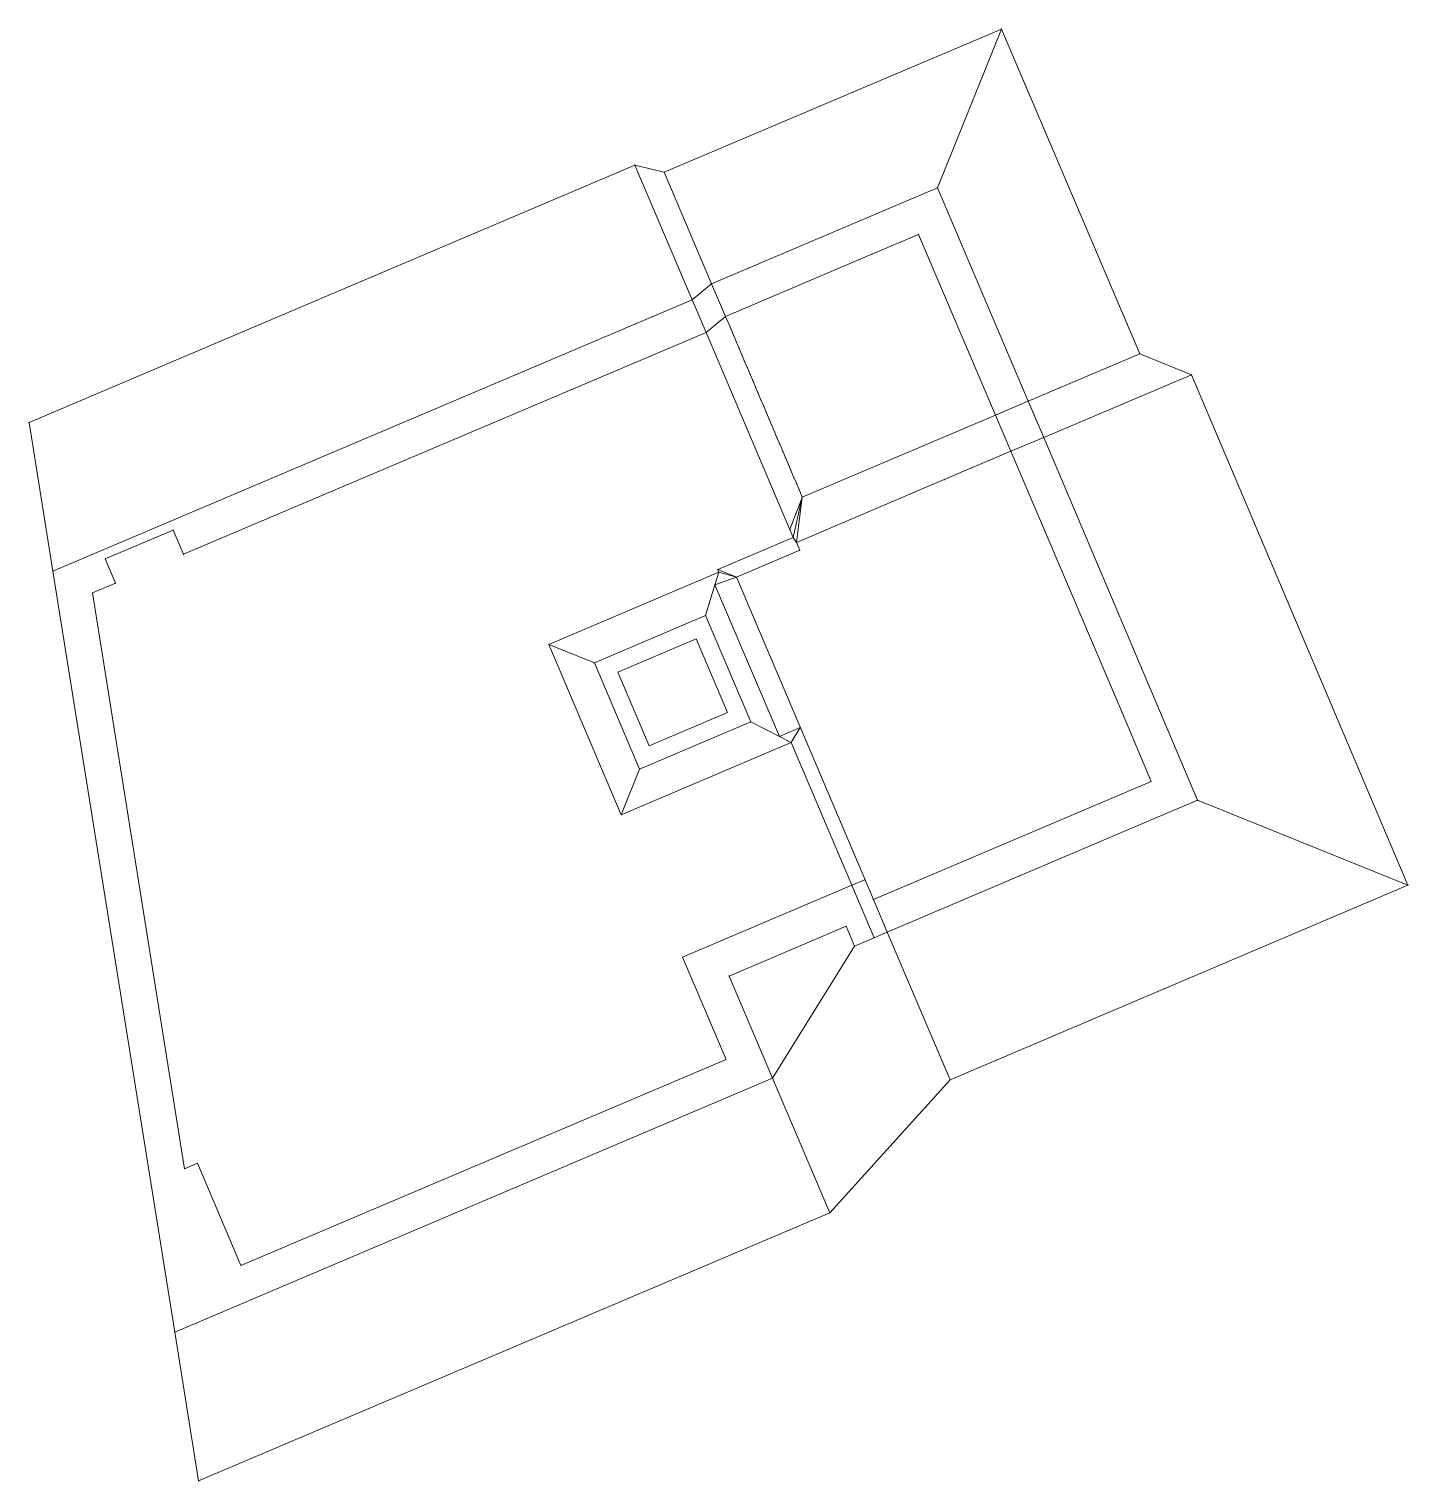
# Model space of a CAD drawing. Header units: metres. Extents: x 85445.8 to 85484.7, y 86344.9 to 86385.8.
import ezdxf

# ---------------------------------------------------------------- set-up
doc = ezdxf.new("R2010")
doc.units = ezdxf.units.M
doc.layers.add('Nouveau_Structure - Dalles', color=7, linetype='Continuous', lineweight=5)

msp = doc.modelspace()

# ---------------------------------------------------------------- linework, layer by layer
at = {"layer": 'Nouveau_Structure - Dalles', "color": 104, "lineweight": 9}
for p, q in [((85463.713, 86381.715, 332), (85473.208, 86385.751, 332)), ((85471.405, 86381.279, 328.59), (85473.208, 86385.751, 332)), ((85473.208, 86385.751, 332), (85477.1, 86376.606, 332)), ((85462.888, 86381.92, 332), (85463.713, 86381.715, 332)), ((85464.499, 86378.128, 327.88), (85462.888, 86381.92, 332)), ((85463.713, 86381.715, 332), (85465.047, 86378.577, 328.59)), ((85473.962, 86375.27, 328.59), (85477.1, 86376.606, 332)), ((85477.1, 86376.606, 332), (85478.558, 86376.014, 332)), ((85478.558, 86376.014, 332), (85474.397, 86374.249, 327.48)), ((85478.558, 86376.014, 332), (85484.654, 86361.64, 332)), ((85446.498, 86370.481, 327.88), (85445.827, 86374.672, 332)), ((85478.73, 86364.031, 327.48), (85484.654, 86361.64, 332)), ((85484.654, 86361.64, 332), (85471.762, 86356.153, 332)), ((85471.762, 86356.153, 332), (85469.992, 86360.312, 327.48)), ((85466.763, 86356.198, 327.88), (85469.072, 86359.92, 327.88)), ((85468.374, 86352.406, 332), (85466.763, 86356.198, 327.88)), ((85471.762, 86356.153, 332), (85468.374, 86352.406, 332)), ((85449.931, 86349.047, 327.88), (85450.603, 86344.856, 332))]:
    msp.add_line(p, q, dxfattribs=at)
at = {"layer": 'Nouveau_Structure - Dalles'}
for p, q in [((85465.047, 86378.577, 328.59), (85471.405, 86381.279, 328.59)), ((85471.405, 86381.279, 328.59), (85473.962, 86375.27, 328.59)), ((85465.047, 86378.577, 328.59), (85464.499, 86378.128, 327.88)), ((85465.438, 86377.656, 328.59), (85465.047, 86378.577, 328.59)), ((85446.498, 86370.481, 327.88), (85464.499, 86378.128, 327.88)), ((85464.499, 86378.128, 327.88), (85464.89, 86377.208, 327.88)), ((85473.042, 86374.879, 328.59), (85473.962, 86375.27, 328.59)), ((85473.962, 86375.27, 328.59), (85474.397, 86374.249, 327.48)), ((85473.476, 86373.858, 327.48), (85474.397, 86374.249, 327.48)), ((85474.397, 86374.249, 327.48), (85478.73, 86364.031, 327.48)), ((85449.931, 86349.047, 327.88), (85446.498, 86370.481, 327.88)), ((85465.141, 86370.093, 327.48), (85465.25, 86370.451, 327.88)), ((85465.141, 86370.093, 327.48), (85465.743, 86370.312, 327.48)), ((85465.25, 86370.451, 327.88), (85465.219, 86370.524, 327.88)), ((85465.25, 86370.451, 327.88), (85465.743, 86370.312, 327.48)), ((85464.879, 86369.228, 326.9), (85465.141, 86370.093, 327.48)), ((85464.879, 86369.228, 326.9), (85461.749, 86367.899, 326.9)), ((85466.149, 86366.237, 326.9), (85464.879, 86369.228, 326.9)), ((85461.749, 86367.899, 326.9), (85460.464, 86368.417, 327.88)), ((85461.749, 86367.899, 326.9), (85463.02, 86364.907, 326.9)), ((85463.02, 86364.907, 326.9), (85466.149, 86366.237, 326.9)), ((85466.149, 86366.237, 326.9), (85466.954, 86365.825, 327.48)), ((85466.954, 86365.825, 327.48), (85467.543, 86366.076, 327.48)), ((85466.954, 86365.825, 327.48), (85467.287, 86365.655, 327.88)), ((85467.543, 86366.076, 327.48), (85467.287, 86365.655, 327.88)), ((85467.287, 86365.655, 327.88), (85468.996, 86361.633, 327.88)), ((85463.02, 86364.907, 326.9), (85462.501, 86363.622, 327.88)), ((85478.73, 86364.031, 327.48), (85469.992, 86360.312, 327.48)), ((85469.624, 86360.155, 327.88), (85468.996, 86361.633, 327.88)), ((85469.601, 86361.232, 327.48), (85469.992, 86360.312, 327.48)), ((85468.835, 86360.478, 327.88), (85465.54, 86359.078, 327.88)), ((85469.072, 86359.92, 327.88), (85468.835, 86360.478, 327.88)), ((85469.072, 86359.92, 327.88), (85469.624, 86360.155, 327.88)), ((85469.992, 86360.312, 327.48), (85469.624, 86360.155, 327.88)), ((85465.54, 86359.078, 327.88), (85466.763, 86356.198, 327.88)), ((85466.763, 86356.198, 327.88), (85449.931, 86349.047, 327.88))]:
    msp.add_line(p, q, dxfattribs=at)
at = {"layer": 'Nouveau_Structure - Dalles', "color": 5}
for p, q in [((85470.876, 86379.968, 328.59), (85469.561, 86379.408, 328.59)), ((85473.042, 86374.879, 328.59), (85470.876, 86379.968, 328.59)), ((85469.561, 86379.408, 328.59), (85465.438, 86377.656, 328.59)), ((85469.561, 86379.408, 328.59), (85469.561, 86379.408, 328.59)), ((85465.438, 86377.656, 328.59), (85464.89, 86377.208, 327.88)), ((85473.042, 86374.879, 328.59), (85473.476, 86373.858, 327.48)), ((85467.345, 86371.427, 327.88), (85467.6, 86372.567, 328.59)), ((85467.436, 86371.291, 327.48), (85467.6, 86372.567, 328.59)), ((85467.517, 86372.353, 328.4), (85467.6, 86372.567, 328.59)), ((85467.436, 86371.291, 327.48), (85467.345, 86371.427, 327.88)), ((85465.743, 86370.312, 327.48), (85465.219, 86370.524, 327.88)), ((85468.996, 86361.633, 327.88), (85469.364, 86361.789, 327.48))]:
    msp.add_line(p, q, dxfattribs=at)
at = {"layer": 'Nouveau_Structure - Dalles', "lineweight": 9}
for p, q in [((85465.593, 86377.293, 328.59), (85465.438, 86377.656, 328.59)), ((85465.669, 86377.112, 328.59), (85465.593, 86377.293, 328.59)), ((85465.746, 86376.932, 328.59), (85465.669, 86377.112, 328.59)), ((85465.823, 86376.751, 328.59), (85465.746, 86376.932, 328.59)), ((85465.899, 86376.57, 328.59), (85465.823, 86376.751, 328.59)), ((85465.976, 86376.39, 328.59), (85465.899, 86376.57, 328.59)), ((85466.053, 86376.209, 328.59), (85465.976, 86376.39, 328.59)), ((85466.13, 86376.028, 328.59), (85466.053, 86376.209, 328.59)), ((85466.206, 86375.848, 328.59), (85466.13, 86376.028, 328.59)), ((85466.283, 86375.667, 328.59), (85466.206, 86375.848, 328.59)), ((85466.36, 86375.486, 328.59), (85466.283, 86375.667, 328.59)), ((85466.437, 86375.306, 328.59), (85466.36, 86375.486, 328.59)), ((85466.513, 86375.125, 328.59), (85466.437, 86375.306, 328.59)), ((85466.59, 86374.945, 328.59), (85466.513, 86375.125, 328.59)), ((85466.667, 86374.764, 328.59), (85466.59, 86374.945, 328.59)), ((85466.744, 86374.583, 328.59), (85466.667, 86374.764, 328.59)), ((85467.6, 86372.567, 328.59), (85473.042, 86374.879, 328.59)), ((85466.82, 86374.403, 328.59), (85466.744, 86374.583, 328.59)), ((85466.897, 86374.222, 328.59), (85466.82, 86374.403, 328.59)), ((85466.974, 86374.041, 328.59), (85466.897, 86374.222, 328.59)), ((85467.05, 86373.861, 328.59), (85466.974, 86374.041, 328.59)), ((85467.127, 86373.68, 328.59), (85467.05, 86373.861, 328.59)), ((85467.204, 86373.5, 328.59), (85467.127, 86373.68, 328.59)), ((85467.281, 86373.319, 328.59), (85467.204, 86373.5, 328.59)), ((85467.357, 86373.138, 328.59), (85467.281, 86373.319, 328.59)), ((85467.434, 86372.958, 328.59), (85467.357, 86373.138, 328.59)), ((85467.511, 86372.777, 328.59), (85467.434, 86372.958, 328.59)), ((85467.6, 86372.567, 328.59), (85467.511, 86372.777, 328.59)), ((85467.418, 86372.098, 328.209), (85467.517, 86372.353, 328.4)), ((85467.248, 86371.658, 327.88), (85467.418, 86372.098, 328.209)), ((85465.219, 86370.524, 327.88), (85467.345, 86371.427, 327.88)), ((85465.25, 86370.451, 327.88), (85460.464, 86368.417, 327.88)), ((85460.464, 86368.417, 327.88), (85462.501, 86363.622, 327.88)), ((85462.501, 86363.622, 327.88), (85467.287, 86365.655, 327.88))]:
    msp.add_line(p, q, dxfattribs=at)
at = {"layer": 'Nouveau_Structure - Dalles', "color": 1}
for p, q in [((85450.175, 86370.956, 327.88), (85464.89, 86377.208, 327.88)), ((85464.89, 86377.208, 327.88), (85467.345, 86371.427, 327.88)), ((85447.971, 86370.824, 327.88), (85449.885, 86371.637, 327.88)), ((85449.885, 86371.637, 327.88), (85450.175, 86370.956, 327.88)), ((85448.26, 86370.143, 327.88), (85447.971, 86370.824, 327.88)), ((85447.61, 86369.867, 327.88), (85448.26, 86370.143, 327.88)), ((85450.207, 86353.651, 327.88), (85447.61, 86369.867, 327.88)), ((85468.996, 86361.633, 327.88), (85464.228, 86359.608, 327.88)), ((85464.228, 86359.608, 327.88), (85465.452, 86356.727, 327.88)), ((85465.452, 86356.727, 327.88), (85451.793, 86350.925, 327.88)), ((85450.57, 86353.805, 327.88), (85450.207, 86353.651, 327.88)), ((85451.793, 86350.925, 327.88), (85450.57, 86353.805, 327.88))]:
    msp.add_line(p, q, dxfattribs=at)
at = {"layer": 'Nouveau_Structure - Dalles', "color": 30}
for p, q in [((85471.599, 86373.059, 327.48), (85473.476, 86373.858, 327.48)), ((85473.476, 86373.858, 327.48), (85476.607, 86366.502, 327.48)), ((85467.436, 86371.291, 327.48), (85471.599, 86373.06, 327.48)), ((85471.599, 86373.06, 327.48), (85471.599, 86373.059, 327.48)), ((85467.529, 86371.071, 327.48), (85465.743, 86370.312, 327.48)), ((85467.436, 86371.291, 327.48), (85467.529, 86371.071, 327.48)), ((85465.743, 86370.312, 327.48), (85469.601, 86361.232, 327.48)), ((85476.607, 86366.502, 327.48), (85477.42, 86364.56, 327.48)), ((85477.42, 86364.56, 327.48), (85469.601, 86361.232, 327.48))]:
    msp.add_line(p, q, dxfattribs=at)
at = {"layer": 'Nouveau_Structure - Dalles', "color": 104, "lineweight": 9}
for points in [[(85445.827, 86374.672), (85462.888, 86381.92)], [(85450.603, 86344.856), (85468.374, 86352.406)]]:
    msp.add_lwpolyline(points, dxfattribs=at)
at = {"layer": 'Nouveau_Structure - Dalles', "lineweight": 9}
msp.add_lwpolyline([(85466.954, 86365.825), (85465.141, 86370.093)], dxfattribs=at)
at = {"layer": 'Nouveau_Structure - Dalles'}
msp.add_lwpolyline([(85464.614, 86368.572), (85462.405, 86367.634), (85463.285, 86365.563), (85465.494, 86366.501)], close=True, dxfattribs=at)
at = {"layer": 'Nouveau_Structure - Dalles', "linetype": 'Continuous', "lineweight": 9}
for p in [(85473.208, 86385.751, 332), (85471.405, 86381.279, 328.59), (85470.876, 86379.968, 328.59), (85469.561, 86379.408, 328.59), (85469.561, 86379.408, 328.59), (85465.047, 86378.577, 328.59), (85464.499, 86378.128, 327.88), (85465.438, 86377.656, 328.59), (85465.593, 86377.293, 328.59), (85465.669, 86377.112, 328.59), (85465.746, 86376.932, 328.59), (85465.823, 86376.751, 328.59), (85465.899, 86376.57, 328.59), (85465.976, 86376.39, 328.59), (85466.053, 86376.209, 328.59), (85466.13, 86376.028, 328.59), (85466.206, 86375.848, 328.59), (85466.283, 86375.667, 328.59), (85466.36, 86375.486, 328.59), (85466.437, 86375.306, 328.59), (85473.962, 86375.27, 328.59), (85466.513, 86375.125, 328.59), (85466.59, 86374.945, 328.59), (85466.667, 86374.764, 328.59), (85473.042, 86374.879, 328.59), (85466.744, 86374.583, 328.59), (85466.82, 86374.403, 328.59), (85466.897, 86374.222, 328.59), (85466.974, 86374.041, 328.59), (85474.397, 86374.249, 327.48), (85467.05, 86373.861, 328.59), (85467.127, 86373.68, 328.59), (85467.204, 86373.5, 328.59), (85473.476, 86373.858, 327.48), (85467.281, 86373.319, 328.59), (85467.357, 86373.138, 328.59), (85467.434, 86372.958, 328.59), (85467.511, 86372.777, 328.59), (85471.599, 86373.06, 327.48), (85471.599, 86373.059, 327.48), (85467.517, 86372.353, 328.4), (85467.6, 86372.567, 328.59), (85467.418, 86372.098, 328.209), (85467.248, 86371.658, 327.88), (85467.345, 86371.427, 327.88), (85467.436, 86371.291, 327.48), (85446.498, 86370.481, 327.88), (85465.219, 86370.524, 327.88), (85465.25, 86370.451, 327.88), (85465.25, 86370.451, 327.88), (85465.743, 86370.312, 327.48), (85465.141, 86370.093, 327.48), (85465.141, 86370.093, 327.48), (85464.879, 86369.228, 326.9), (85460.464, 86368.417, 327.88), (85461.749, 86367.899, 326.9), (85466.149, 86366.237, 326.9), (85476.607, 86366.502, 327.48), (85466.954, 86365.825, 327.48), (85467.543, 86366.076, 327.48), (85467.543, 86366.076, 327.48), (85467.287, 86365.655, 327.88), (85467.287, 86365.655, 327.88), (85463.02, 86364.907, 326.9), (85477.42, 86364.56, 327.48), (85478.73, 86364.031, 327.48), (85462.501, 86363.622, 327.88), (85484.654, 86361.64, 332), (85468.996, 86361.633, 327.88), (85468.835, 86360.478, 327.88), (85469.624, 86360.155, 327.88), (85469.992, 86360.312, 327.48), (85469.072, 86359.92, 327.88), (85465.54, 86359.078, 327.88), (85466.763, 86356.198, 327.88), (85449.931, 86349.047, 327.88)]:
    msp.add_point(p, dxfattribs=at)
at = {"layer": 'Nouveau_Structure - Dalles', "color": 104, "linetype": 'Continuous', "lineweight": 9}
for p in [(85462.888, 86381.92, 332), (85463.713, 86381.715, 332), (85477.1, 86376.606, 332), (85478.558, 86376.014, 332), (85445.827, 86374.672, 332), (85471.762, 86356.153, 332), (85468.374, 86352.406, 332), (85450.603, 86344.856, 332)]:
    msp.add_point(p, dxfattribs=at)
at = {"layer": 'Nouveau_Structure - Dalles', "color": 1, "linetype": 'Continuous', "lineweight": 9}
for p in [(85464.89, 86377.208, 327.88), (85449.885, 86371.637, 327.88), (85447.971, 86370.824, 327.88), (85450.175, 86370.956, 327.88), (85447.61, 86369.867, 327.88), (85448.26, 86370.143, 327.88), (85464.228, 86359.608, 327.88), (85465.452, 86356.727, 327.88), (85450.207, 86353.651, 327.88), (85450.57, 86353.805, 327.88), (85451.793, 86350.925, 327.88)]:
    msp.add_point(p, dxfattribs=at)
at = {"layer": 'Nouveau_Structure - Dalles', "color": 30, "linetype": 'Continuous', "lineweight": 9}
for p in [(85467.529, 86371.071, 327.48), (85465.743, 86370.312, 327.48), (85469.601, 86361.232, 327.48)]:
    msp.add_point(p, dxfattribs=at)
at = {"layer": 'Nouveau_Structure - Dalles', "color": 5, "linetype": 'Continuous', "lineweight": 9}
msp.add_point((85469.364, 86361.789, 327.48), dxfattribs=at)

doc.saveas('drawing.dxf')
